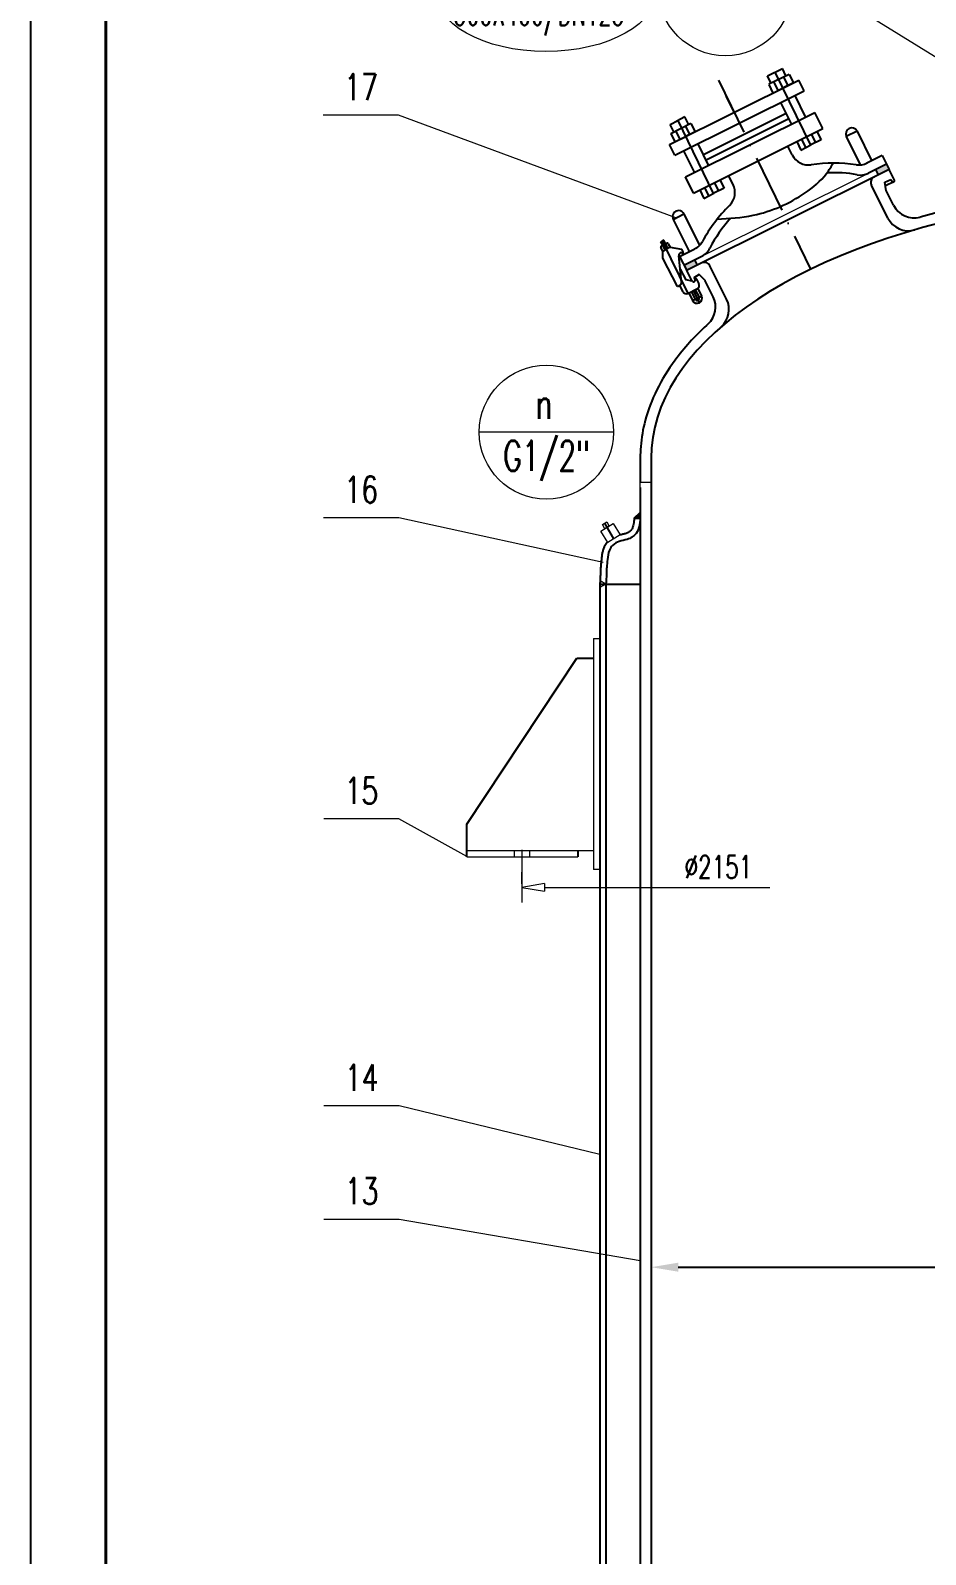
# Model space of a CAD drawing. Extents: x 21069 to 28494, y -750 to 9762.
# Drawn here: x 21069 to 22556, y 4949 to 7481 of the extents above; entities that cross this region are included whole.
import ezdxf
from ezdxf.enums import TextEntityAlignment as Align

# ---------------------------------------------------------------- set-up
doc = ezdxf.new("R2010")
doc.units = 0
doc.header["$LTSCALE"] = 8
doc.linetypes.add('ACAD_ISO10W100', pattern=[18, 12, -3, 0, -3])
doc.linetypes.add('CENTER', pattern=[2, 1.25, -0.25, 0.25, -0.25])
for name, color, linetype in [('1', 1, 'Continuous'), ('2', 7, 'CENTER'), ('K1', 4, 'Continuous'), ('tanky', 7, 'Continuous'), ('图层1', 1, 'Continuous'), ('图层2', 4, 'ACAD_ISO10W100'), ('点划线', 4, 'ACAD_ISO10W100')]:
    doc.layers.add(name, color=color, linetype=linetype)
doc.styles.add('hzfs', font='simplex.shx', dxfattribs={"width": 0.7, "bigfont": 'hzfs.shx'})
doc.dimstyles.new('PVCAD$0', dxfattribs={"dimscale": 15, "dimtxt": 3, "dimasz": 3, "dimexe": 2, "dimexo": 1, "dimgap": 1, "dimtad": 1, "dimdec": 0, "dimzin": 0, "dimdsep": 46, "dimtxsty": 'hzfs', "dimcen": 2.5, "dimclrd": 4, "dimclre": 4, "dimadec": 0, "dimazin": 0, "dimtfac": 1, "dimtmove": 0, "dimatfit": 0, "dimfxl": 1, "dimarcsym": 0})

# ---------------------------------------------------------------- blocks, each defined once
blk = doc.blocks.new('*D170')
at = {"layer": '2', "color": 4, "linetype": 'ByBlock', "lineweight": -2}
for p, q in [((22100.1, 5570.3), (22100.1, 5396.2)), ((23850.2, 5570), (23850.2, 5396.2)), ((22145.1, 5426.2), (23805.2, 5426.2))]:
    blk.add_line(p, q, dxfattribs=at)
at = {"layer": '2', "color": 4, "linetype": 'ByBlock'}
for points in [[(22145.1, 5433.7), (22145.1, 5418.7), (22100.1, 5426.2)], [(23805.2, 5433.7), (23805.2, 5418.7), (23850.2, 5426.2)]]:
    blk.add_solid(points, dxfattribs=at)
at = {"layer": 'Defpoints', "color": 0, "linetype": 'ByBlock'}
for p in [(22100.1, 5585.3), (23850.2, 5585), (23850.2, 5426.2)]:
    blk.add_point(p, dxfattribs=at)
at = {"layer": '2', "color": 0, "linetype": 'ByBlock', "lineweight": 13, "insert": (22849.9, 5463.7), "char_height": 45, "attachment_point": 5, "style": 'hzfs'}
blk.add_mtext('%%C1750', dxfattribs=at)
blk = doc.blocks.new('_ClosedBlank')
at = {"color": 0, "linetype": 'ByBlock', "lineweight": -2}
for p, q in [((-1, 0.167), (0, 0)), ((-1, 0.167), (-1, -0.167)), ((0, 0), (-1, -0.167))]:
    blk.add_line(p, q, dxfattribs=at)

msp = doc.modelspace()

# ---------------------------------------------------------------- hatches: boundary and pattern name
at = {"lineweight": 13}
h = msp.add_hatch(color=256, dxfattribs=at)
h.paths.add_polyline_path([(22176.846, 7090.844), (22172.384, 7099.793), (22154.63, 7090.94), (22159.182, 7082.036)])
h.paths.add_polyline_path([(22473.075, 7249.73), (22477.537, 7240.781), (22495.669, 7249.823), (22491.117, 7258.727)])
msp.add_hatch(color=256, dxfattribs=at).paths.add_polyline_path([(22082.074, 6680.043), (22072.033, 6670.48), (22082.074, 6670.48)])

# ---------------------------------------------------------------- linework, layer by layer
msp.add_line((21068.963, 9762.342), (21068.963, -750.158))
for p, q in [((22037.446, 6813.442), (21814.575, 6813.442)), ((22025.102, 6561.004), (22015.074, 6555.486)), ((22025.102, 6561.004), (22015.371, 6566.461))]:
    msp.add_line(p, q, dxfattribs=at)
msp.add_lwpolyline([(22019.098, 6659.965), (22026.475, 6664.4), (22030.646, 6657.463), (22023.269, 6653.027)], close=True, dxfattribs=at)
for centre in [(22223.298, 7550.286), (21926.011, 6813.442)]:
    msp.add_circle(centre, 111.436, dxfattribs=at)
msp.add_ellipse((21925.281, 7550.286), major_axis=(-186.582, 0), ratio=0.56066063, dxfattribs=at)
at = {"linetype": 'ByBlock'}
msp.add_spline([(22209.628, 7167.323), (22269.787, 7173.827), (22355.793, 7210.865), (22391.595, 7243.063), (22403.11, 7260.805)], degree=3, dxfattribs=at)
at = {"layer": '1', "lineweight": 13}
msp.add_line((22184.314, 7105.742), (22461.145, 7243.782), dxfattribs=at)
at = {"layer": '1', "linetype": 'ByBlock', "lineweight": 13}
for p, q in [((22082.074, 6730.48), (22100.074, 6730.48)), ((22082.074, 6670.48), (22082.074, 6730.48)), ((22004.421, 6470.796), (22015.074, 6470.796)), ((22004.421, 6470.796), (22004.421, 6086.697)), ((22004.421, 6118.031), (21793.962, 6118.031)), ((21793.975, 6107.797), (21978.134, 6107.797)), ((21872.668, 6118.031), (21872.668, 6107.797)), ((21898.126, 6118.031), (21898.126, 6107.797)), ((22015.074, 6086.697), (22004.421, 6086.697))]:
    msp.add_line(p, q, dxfattribs=at)
msp.add_lwpolyline([(22016.666, 6649.056), (22037.25, 6661.434), (22048.559, 6642.626), (22027.975, 6630.248)], close=True, dxfattribs=at)
at = {"layer": '2', "color": 4, "linetype": 'ByBlock', "lineweight": 13}
for p, q in [((21885.397, 6063.348), (21885.397, 6082.24)), ((21922.897, 6057.24), (22297.507, 6057.24))]:
    msp.add_line(p, q, dxfattribs=at)
at = {"layer": 'K1', "const_width": 5}
msp.add_lwpolyline([(21193.963, -625.158), (21193.963, 9449.842), (28368.963, 9449.842), (28368.963, -625.158)], close=True, dxfattribs=at)
at = {"layer": 'tanky', "linetype": 'ByBlock', "lineweight": 13}
for p, q in [((22705.074, 7354.476), (21680.169, 7988.6)), ((21680.516, 7339.84), (21555.516, 7339.84)), ((22141.397, 7169.266), (21680.516, 7339.84)), ((21680.855, 6671.271), (21555.855, 6671.271)), ((22020.432, 6597.088), (21680.855, 6671.271)), ((21681.228, 6170.909), (21556.228, 6170.909)), ((21793.974, 6108.48), (21681.228, 6170.909)), ((21681.473, 5694.176), (21556.473, 5694.176)), ((22015.074, 5613.382), (21681.473, 5694.176)), ((21681.574, 5505.656), (21556.574, 5505.656)), ((22082.074, 5436.643), (21681.574, 5505.656))]:
    msp.add_line(p, q, dxfattribs=at)
at = {"layer": '图层1', "linetype": 'ByBlock'}
for p, q in [((22130.554, 7291.246), (22345.333, 7398.344)), ((22293.443, 7405.689), (22318.41, 7417.365)), ((22299.235, 7393.565), (22293.443, 7405.689)), ((22329.285, 7407.42), (22295.667, 7391.42)), ((22311.361, 7381.188), (22304.608, 7395.035)), ((22324.054, 7405.296), (22318.362, 7417.467)), ((22336.445, 7393.697), (22319.354, 7385.39)), ((22327.697, 7389.334), (22320.702, 7403.06)), ((22329.285, 7407.42), (22336.445, 7393.697)), ((22354.258, 7380.446), (22345.333, 7398.344)), ((22354.258, 7380.446), (22345.333, 7398.344)), ((22139.479, 7273.348), (22354.258, 7380.446)), ((22237.943, 7344.795), (22224.97, 7371.394)), ((22295.961, 7390.803), (22302.613, 7376.826)), ((22302.613, 7376.826), (22319.531, 7385.478)), ((22356.709, 7337.305), (22339.246, 7372.96)), ((22157.328, 7237.551), (22372.107, 7344.649)), ((22186.959, 7274.675), (22324.627, 7343.322)), ((22333.543, 7325.754), (22315.575, 7361.157)), ((22385.495, 7317.802), (22372.107, 7344.649)), ((22385.495, 7317.802), (22372.107, 7344.649)), ((22131.509, 7324.295), (22144.447, 7331.089)), ((22137.806, 7312.424), (22131.509, 7324.295)), ((22132.961, 7309.524), (22165.97, 7326.747)), ((22155.911, 7337.11), (22142.973, 7330.315)), ((22162.109, 7325.188), (22155.911, 7337.11)), ((22164.698, 7308.055), (22157.703, 7321.781)), ((22166.286, 7326.141), (22173.446, 7312.418)), ((22170.716, 7210.704), (22385.495, 7317.802)), ((22191.358, 7265.694), (22329.153, 7334.405)), ((22132.961, 7309.524), (22139.614, 7295.548)), ((22139.614, 7295.548), (22156.532, 7304.2)), ((22148.362, 7299.909), (22141.609, 7313.756)), ((22173.446, 7312.418), (22156.355, 7304.112)), ((22195.625, 7256.982), (22178.161, 7292.637)), ((22341.95, 7296.177), (22348.602, 7282.2)), ((22357.351, 7286.562), (22350.597, 7300.408)), ((22382.435, 7299.07), (22365.344, 7290.764)), ((22373.687, 7294.707), (22366.691, 7308.434)), ((22375.274, 7312.794), (22382.435, 7299.07)), ((22424.386, 7304.778), (22447.562, 7257.624)), ((22442.343, 7313.582), (22466.437, 7264.562)), ((22139.479, 7273.348), (22130.554, 7291.246)), ((22172.459, 7245.43), (22154.491, 7280.833)), ((22334.717, 7273.972), (22327.325, 7288.796)), ((22348.602, 7282.2), (22365.52, 7290.852)), ((22483.833, 7272.974), (22458.631, 7260.407)), ((22483.833, 7272.974), (22495.669, 7249.823)), ((22495.435, 7249.706), (22158.948, 7081.919)), ((22490.973, 7258.655), (22461.145, 7243.782)), ((22473.075, 7249.73), (22477.537, 7240.781)), ((22504.594, 7231.925), (22495.669, 7249.823)), ((22170.716, 7210.704), (22157.328, 7237.551)), ((22196.266, 7206.238), (22189.513, 7220.085)), ((22221.35, 7218.747), (22204.259, 7210.44)), ((22212.602, 7214.384), (22205.607, 7228.11)), ((22214.19, 7232.47), (22221.35, 7218.747)), ((22236.277, 7224.885), (22228.885, 7239.71)), ((22493.484, 7169.05), (22466.125, 7223.917)), ((22488.469, 7228.921), (22498.141, 7233.248)), ((22490.748, 7214.556), (22488.469, 7228.921)), ((22503.635, 7229.058), (22489.49, 7222.487)), ((22498.141, 7233.248), (22500.768, 7230.017)), ((22180.866, 7215.853), (22187.518, 7201.876)), ((22187.518, 7201.876), (22204.436, 7210.529)), ((22502.941, 7190.422), (22490.675, 7215.021)), ((22136.824, 7166.986), (22162.833, 7114.826)), ((22154.713, 7175.928), (22180.731, 7123.751)), ((22116.358, 7129.805), (22118.714, 7131.005)), ((22119.392, 7123.851), (22116.358, 7129.805)), ((22119.524, 7114.332), (22116.455, 7120.355)), ((22117.234, 7122.752), (22126.261, 7127.351)), ((22121.069, 7132.205), (22118.714, 7131.005)), ((22119.524, 7114.332), (22125.625, 7117.44)), ((22123.27, 7116.24), (22120.201, 7122.263)), ((22124.103, 7126.251), (22121.069, 7132.205)), ((22127.981, 7118.64), (22124.912, 7124.664)), ((22131.726, 7120.549), (22125.625, 7117.44)), ((22128.657, 7126.572), (22131.726, 7120.549)), ((22131.726, 7120.549), (22150.857, 7117.514)), ((22147.346, 7105.187), (22172.548, 7117.753)), ((22150.857, 7117.514), (22153.188, 7111.746)), ((22119.79, 7102.421), (22119.524, 7114.332)), ((22143.854, 7055.192), (22119.79, 7102.421)), ((22150.59, 7062.853), (22146.338, 7106.566)), ((22147.346, 7105.187), (22159.182, 7082.036)), ((22150.927, 7111.044), (22151.028, 7110.762)), ((22154.486, 7090.868), (22184.314, 7105.742)), ((22172.384, 7099.793), (22176.846, 7090.844)), ((22225.532, 7034.131), (22197.652, 7090.044)), ((22148.502, 7084.318), (22157.717, 7066.233)), ((22168.148, 7064.151), (22157.717, 7066.233)), ((22168.107, 7064.138), (22159.182, 7082.036)), ((22180.209, 7075.209), (22170.934, 7070.088)), ((22173.383, 7066.817), (22171.427, 7070.361)), ((22175.779, 7067.42), (22179.547, 7060.023)), ((22190.311, 7064.745), (22180.209, 7075.209)), ((22203.288, 7038.404), (22189.984, 7065.084)), ((22143.854, 7055.192), (22147.374, 7056.985)), ((22153.234, 7046.616), (22147.832, 7057.219)), ((22161.224, 7044.02), (22176.951, 7052.034)), ((22162.661, 7044.753), (22169.134, 7032.051)), ((22166.896, 7046.91), (22173.368, 7034.208)), ((22173.247, 7050.146), (22179.719, 7037.444)), ((22177.481, 7052.304), (22183.953, 7039.601))]:
    msp.add_line(p, q, dxfattribs=at)
at = {"layer": '图层1'}
for p, q in [((22082.074, 6770.48), (22082.074, 6730.48)), ((22100.074, 6770.48), (22100.074, 6730.48)), ((22082.074, 6721.48), (22082.074, 4490.48)), ((22100.074, 6730.48), (22100.074, 4490.48)), ((22072.033, 6670.48), (22082.074, 6680.043)), ((22072.033, 6670.48), (22082.074, 6670.48)), ((22015.074, 6561.004), (22015.074, 5804.874)), ((22015.088, 6561.004), (22082.074, 6561.004)), ((22025.074, 6561.004), (22025.074, 4490.48)), ((21793.906, 6161.936), (21976.462, 6437.718)), ((21976.462, 6437.718), (22004.463, 6437.753)), ((21793.975, 6107.797), (21793.906, 6161.936)), ((21978.121, 6118.031), (21978.134, 6107.797)), ((22015.074, 5804.874), (22015.074, 5776.086)), ((22015.074, 5776.086), (22015.074, 4704.874))]:
    msp.add_line(p, q, dxfattribs=at)
at = {"layer": '图层1', "linetype": 'ByBlock'}
for centre, radius, start, end in [((22433.369, 7309.171), 10, 26.17443, 206.17443), ((22361.565, 7287.359), 30, 206.502843, 278.621226), ((22403.061, 7013.66), 246.827, 81.235184, 98.621226), ((22403.061, 7013.66), 230.827, 80.13289, 92.629061), ((22445.435, 7287.359), 30, 261.735184, 297.002843), ((22447.758, 7270.629), 30, 260.13289, 296.502843), ((22209.429, 7211.498), 30, 314.384461, 26.502843), ((22475.074, 7228.379), 10, 116.502843, 206.502843), ((22502.681, 7230.971), 2.138, 206.502843, 26.502843), ((22145.773, 7171.448), 10, 26.502843, 206.502843), ((22403.061, 7013.66), 246.827, 134.384461, 151.770503), ((22403.061, 7013.66), 230.827, 137.758472, 152.872797), ((22118.043, 7121.164), 1.782, 117, 207), ((22118.613, 7121.454), 1.782, 27, 117), ((22121.789, 7123.072), 1.782, 117, 207), ((22123.324, 7123.855), 1.782, 27, 117), ((22126.5, 7125.473), 1.782, 117, 207), ((22127.07, 7125.763), 1.782, 27, 117), ((22159.16, 7144.601), 30, 296.502843, 331.770503), ((22170.926, 7132.589), 30, 296.502843, 332.872797), ((22151.659, 7107.083), 5.346, 117, 185.555827), ((22149.767, 7110.786), 1.188, 12.522488, 117), ((22152.086, 7111.301), 1.188, 207, 297), ((22152.086, 7111.301), 1.188, 297, 27), ((22188.702, 7085.581), 10, 26.502843, 116.502843), ((22167.45, 7060.656), 3.564, 55.105967, 78.709837), ((22170.787, 7065.441), 2.27, 235.105967, 358.875088), ((22176.62, 7065.326), 3.564, 155.271218, 178.875088), ((22174.72, 7066.88), 1.188, 27, 155.271218), ((22144.678, 7062.278), 5.94, 297, 5.555827), ((22158.527, 7049.313), 5.94, 207, 297), ((22176.543, 7035.826), 8.316, 207, 27), ((22174.255, 7057.326), 5.94, 297, 27), ((22176.543, 7035.826), 3.564, 207, 27)]:
    msp.add_arc(centre, radius, start, end, dxfattribs=at)
at = {"layer": '图层1'}
for centre, start, end in [((22527.491, 7186.007), 206.502843, 286.081518), ((22536.947, 7207.379), 206.502843, 285.44523), ((22169.281, 7021.447), 312.480354, 26.502843), ((22191.525, 7017.174), 311.019054, 26.502843)]:
    msp.add_arc(centre, 38, start, end, dxfattribs=at)
msp.add_ellipse((22975.074, 6770.48), major_axis=(-875, 0), ratio=0.5, start_param=5.06255447, end_param=6.28318531, dxfattribs=at)
for points, knots in [([(22659.722, 7196.907), (22655.126, 7196.03), (22650.545, 7195.134), (22612.108, 7187.43), (22579.056, 7179.59), (22547.067, 7170.751)], [5.07695765, 5.07695765, 5.07695765, 5.07695765, 5.09362486, 5.09362486, 5.217234205, 5.217234205, 5.217234205, 5.217234205]), ([(22194.944, 6993.422), (22194.029, 6992.584), (22193.119, 6991.745), (22172.249, 6972.344), (22154.754, 6952.981), (22128.112, 6916.965), (22117.993, 6900.553), (22101.377, 6867.058), (22094.882, 6849.975), (22086.501, 6818.417), (22084.009, 6804.008), (22082.331, 6783.202), (22082.074, 6776.841), (22082.074, 6770.48)], [5.783398872, 5.783398872, 5.783398872, 5.783398872, 5.789706367, 5.789706367, 5.928922669, 5.928922669, 6.040050745, 6.040050745, 6.151178821, 6.151178821, 6.242883695, 6.242883695, 6.283185307, 6.283185307, 6.283185307, 6.283185307]), ([(22072.033, 6670.48), (22071.863, 6668.613), (22071.693, 6666.817), (22071.111, 6661.914), (22070.609, 6659.057), (22069.332, 6654.827), (22068.642, 6653.289), (22067.425, 6651.411), (22066.994, 6650.858), (22065.92, 6649.704), (22065.292, 6649.126), (22063.178, 6647.459), (22061.46, 6646.442), (22058.852, 6645.308), (22058.052, 6645.008), (22056.432, 6644.495), (22055.538, 6644.258), (22052.818, 6643.618), (22050.799, 6643.236), (22048.518, 6642.695)], [0.08553522, 0.08553522, 0.08553522, 0.08553522, 0.61984465, 0.61984465, 1.62577154, 1.62577154, 2.44194478, 2.44194478, 2.8481991, 2.8481991, 3.25445342, 3.25445342, 4.06696206, 4.06696206, 4.41868356, 4.41868356, 4.77040505, 4.77040505, 5.3882608, 5.3882608, 5.3882608, 5.3882608]), ([(22027.582, 6630.901), (22027.209, 6630.483), (22026.848, 6630.057), (22024.802, 6627.518), (22023.369, 6625.24), (22021.321, 6621.004), (22020.612, 6619.111), (22019.514, 6615.451), (22019.112, 6613.663), (22018.352, 6609.514), (22018.076, 6607.212), (22017.575, 6602.672), (22017.34, 6600.486), (22016.843, 6595.847), (22016.602, 6593.473), (22016.265, 6589.001), (22016.162, 6586.943), (22016.015, 6582.99), (22015.965, 6581.064), (22015.794, 6575.453), (22015.631, 6571.743), (22015.332, 6565.665), (22015.21, 6563.34), (22015.088, 6561.004)], [7.20743587, 7.20743587, 7.20743587, 7.20743587, 7.32525216, 7.32525216, 7.89818242, 7.89818242, 8.33740424, 8.33740424, 8.77662607, 8.77662607, 9.39348611, 9.39348611, 10.08008915, 10.08008915, 10.76669218, 10.76669218, 11.33696038, 11.33696038, 11.90722858, 11.90722858, 13.04776497, 13.04776497, 13.7499086, 13.7499086, 13.7499086, 13.7499086])]:
    msp.add_open_spline(points, degree=3, knots=knots, dxfattribs=at)
msp.add_spline([(22082.074, 6670.48), (22075.163, 6645.1), (22060.379, 6635.256), (22047.238, 6631.974), (22036.15, 6625.411), (22030.811, 6617.617), (22027.526, 6601.62), (22026.294, 6588.904), (22025.883, 6578.239), (22025.074, 6560.48)], degree=3, dxfattribs=at)
at = {"layer": '图层2'}
msp.add_line((22022.786, 6662.183), (22037.763, 6636.151), dxfattribs=at)
at = {"layer": '图层2', "lineweight": 13}
msp.add_line((21885.397, 6119.296), (21885.397, 6032.278), dxfattribs=at)
at = {"layer": '点划线'}
msp.add_line((22211.896, 7398.199), (22365.074, 7084.138), dxfattribs=at)
at = {"layer": '点划线', "linetype": 'ByBlock'}
for p, q in [((22305.927, 7411.527), (22364.757, 7290.479)), ((22144.447, 7331.089), (22203.308, 7209.978)), ((22442.343, 7313.582), (22424.394, 7304.76)), ((22136.824, 7166.986), (22154.722, 7175.911)), ((22118.714, 7131.005), (22161.129, 7043.973)), ((22169.134, 7032.051), (22183.953, 7039.601)), ((22170.071, 7048.528), (22180.319, 7028.416))]:
    msp.add_line(p, q, dxfattribs=at)

# ---------------------------------------------------------------- block references
at = {"layer": '2', "color": 4, "linetype": 'ByBlock', "lineweight": 13, "xscale": -37.5, "yscale": 37.5, "zscale": 37.5}
msp.add_blockref('_ClosedBlank', (21885.397, 6057.24), dxfattribs=at)

# ---------------------------------------------------------------- texts
at = {"lineweight": 13, "style": 'hzfs'}
for s, width, p in [('300X400/DN125', 0.5, (21771.92, 7489.215)), ('n', 0.68, (21908.487, 6835.72)), ('G1/2"', 0.68, (21854.603, 6749.188))]:
    msp.add_text(s, height=50, dxfattribs=dict(at, width=width)).set_placement(p)
at = {"layer": '2', "color": 7, "linetype": 'ByBlock', "lineweight": 13, "style": 'hzfs', "width": 0.7}
msp.add_text('%%C2151', height=37.5, dxfattribs=at).set_placement((22155.723, 6072.372))
at = {"layer": 'tanky', "linetype": 'ByBlock', "lineweight": 13, "style": 'hzfs', "width": 0.75}
for s, p in [('17', (21618.016, 7364.84)), ('16', (21618.355, 6696.271)), ('15', (21618.728, 6195.909)), ('14', (21618.973, 5719.176)), ('13', (21619.074, 5530.656))]:
    msp.add_text(s, height=43.75, dxfattribs=at).set_placement(p, align=Align.CENTER)

# ---------------------------------------------------------------- dimensions: what is measured, and where the dimension line sits
at = {"layer": '2', "linetype": 'ByBlock', "lineweight": 13}
dim = msp.add_linear_dim(base=(23850.24, 5426.218), p1=(22100.074, 5585.302), p2=(23850.24, 5585.036), text='%%C<>', dimstyle='PVCAD$0', dxfattribs=at)
dim.commit()
dim.dimension.update_dxf_attribs({"geometry": '*D170', "text_midpoint": (22849.912, 5426.218), "dimtype": 160})

doc.saveas('drawing.dxf')
